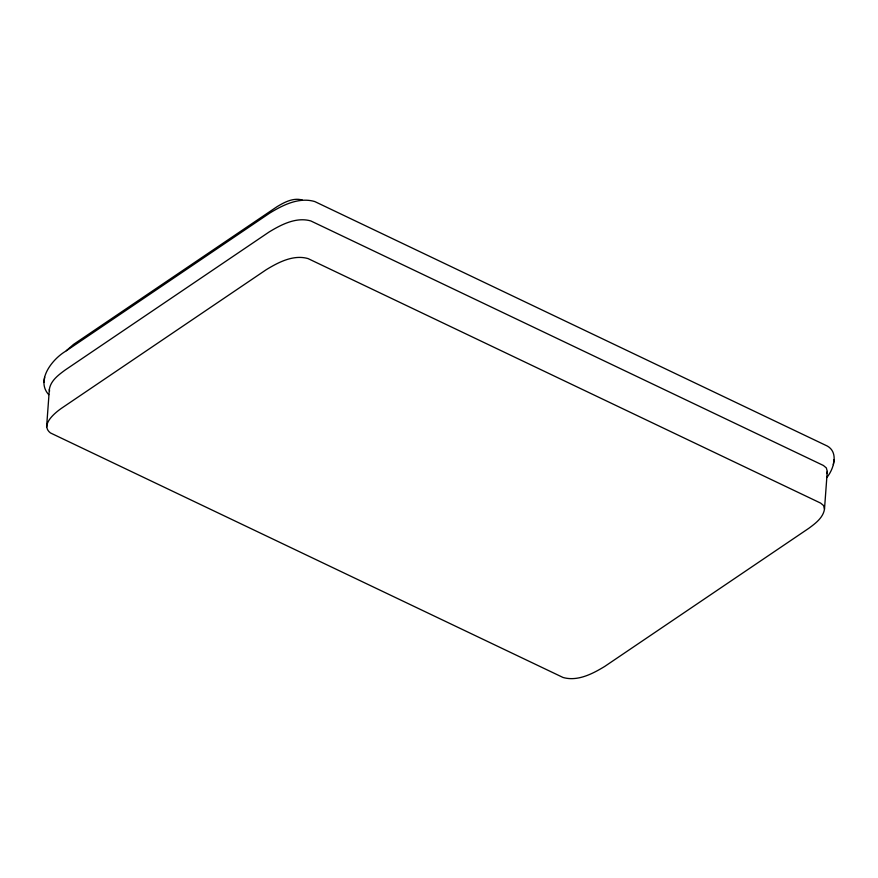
<?xml version="1.0" encoding="UTF-8"?>
<svg xmlns="http://www.w3.org/2000/svg" width="878" height="878" viewBox="0 0 878 878"><rect width="100%" height="100%" fill="white"/><g stroke="black" fill="none" stroke-linecap="round" stroke-linejoin="round"><path stroke-width="1.32" d="M46.6 426.96L49.366 389.316C50.683 380.635 58.552 374.906 65.148 370.033L269.096 232.001C281.256 224.603 296.303 216.734 310.834 220.949L823.399 465.472L826.341 467.93L827.263 471.453L824.497 509.097C823.169 517.779 815.311 523.507 808.704 528.38L604.755 666.413C592.595 673.81 577.548 681.679 563.017 677.465L50.452 432.942C39.839 424.864 55.391 412.375 62.382 407.677L266.33 269.645C278.491 262.237 293.537 254.368 308.068 258.593L820.634 503.105L823.586 505.563L824.497 509.097M48.729 394.672C35.537 380.218 52.329 359.135 65.696 351.2L269.733 213.102C282.815 205.057 299.135 196.891 314.763 201.556L827.427 446.112C838.907 452.686 833.628 469.269 826.824 477.533M43.9 382.347L44.679 377.331M826.933 473.549L827.263 471.453M833.321 464.627L834.1 459.611M66.355 350.662L73.532 344.406L276.779 206.857C284.209 202.291 293.471 197.341 302.372 200.074M49.366 389.316L49.552 391.204"/></g></svg>
